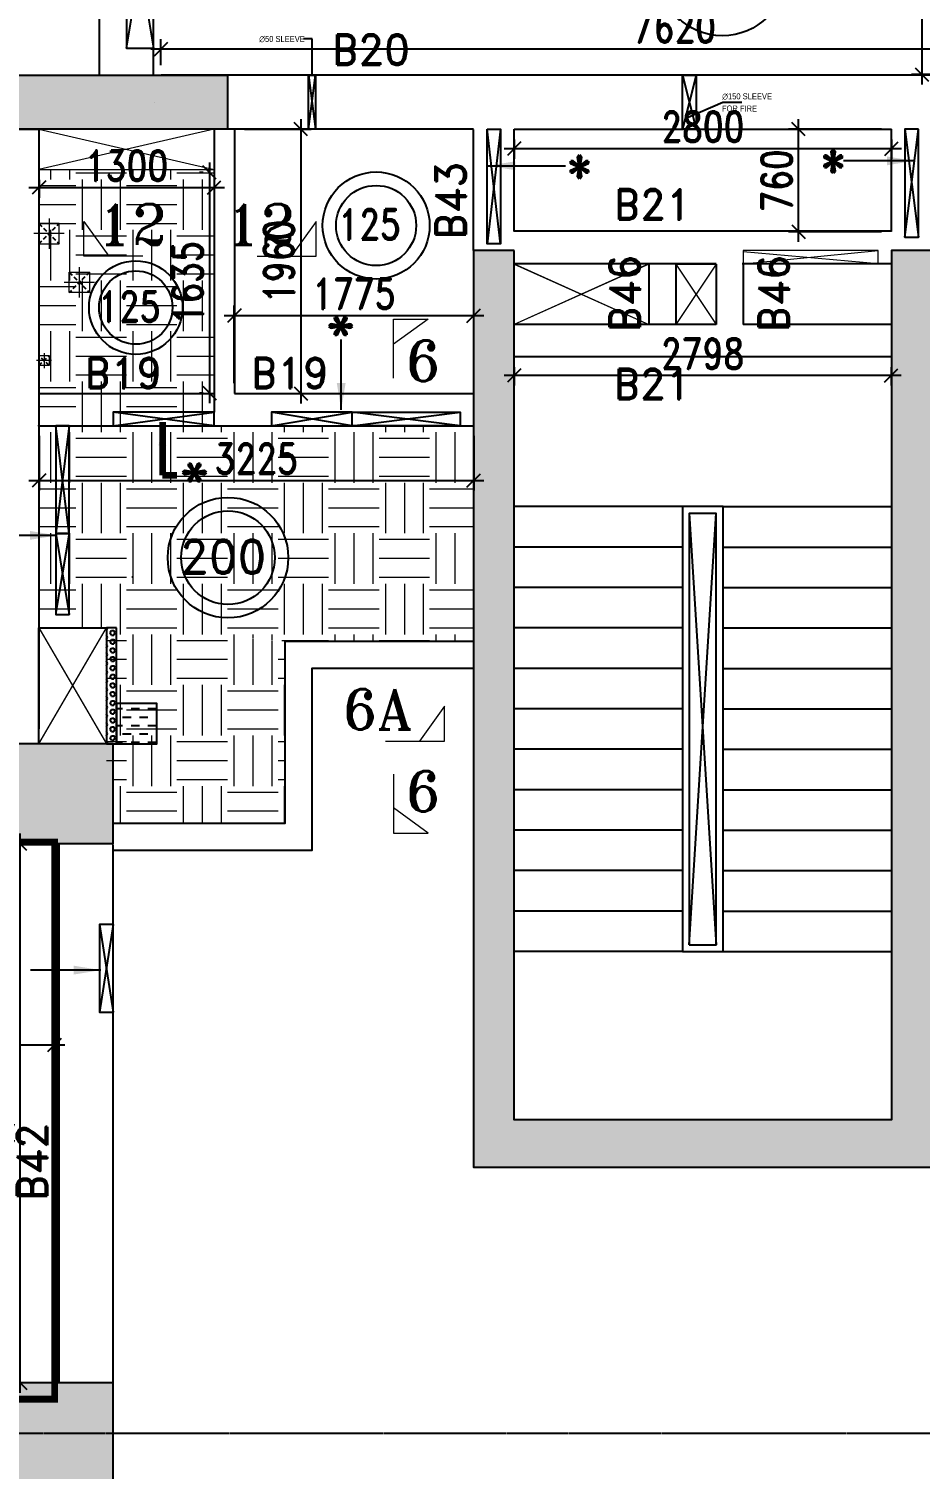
# Model space of a CAD drawing. Header units: millimetres. Extents: x 2061841 to 105821645, y -77612 to 48520811.
# Drawn here: x 2445880 to 2452493, y 2584 to 13270 of the extents above; entities that cross this region are included whole.
import ezdxf

# ---------------------------------------------------------------- set-up
doc = ezdxf.new("R2010")
doc.units = ezdxf.units.MM
doc.header["$LTSCALE"] = 10
doc.header["$MEASUREMENT"] = 0
for name, pattern in [('$0$HIDDEN', [0.375, 0.25, -0.125]), ('CENTER', [2, 1.25, -0.25, 0.25, -0.25]), ('HIDDEN2', [4.7625, 3.175, -1.5875])]:
    doc.linetypes.add(name, pattern=pattern)
for name, color, linetype, lineweight in [('0-PL-DP CUTOUT', 32, 'Continuous', 9), ('s-opening text', 4, 'Continuous', 9), ('SEC-LINE', 1, 'Continuous', 15), ('VIN SUNK HATCH', 8, 'Continuous', 0), ('VIN-OPENING', 6, 'Continuous', 9), ('VIN_COLUMN HATCH', 33, 'Continuous', 20), ('VIN_CUT OUT', 6, 'Continuous', 9)]:
    doc.layers.add(name, color=color, linetype=linetype, lineweight=lineweight)
for name, color, linetype in [('1035_Tower Layout$0$A-Plan-Wall-Full', 255, 'Continuous'), ('A-FLOR-HIDN', 8, 'HIDDEN2'), ('A-Grid-Tower', 8, 'CENTER'), ('A-HATCH', 8, 'Continuous'), ('BEAM NO', 2, 'Continuous'), ('khuraa', 6, 'Continuous'), ('S-OPENING', 6, 'Continuous'), ('SLEEVE 150 NEW', 51, 'Continuous'), ('Typical & Refuge$0$A-Plan-Stair', 8, 'Continuous'), ('UPSTAND RCC', 171, 'Continuous'), ('VIN_BEAM', 4, 'Continuous'), ('VIN_COLUMN', 1, 'Continuous'), ('VIN_SLAB THK', 2, 'Continuous')]:
    doc.layers.add(name, color=color, linetype=linetype)
doc.styles.add('200', font='romand.shx', dxfattribs={"width": 0.8, "height": 225})
doc.styles.add('KCP', font='', dxfattribs={"width": 0.9, "height": 200})
doc.styles.add('MAH', font='romand.shx', dxfattribs={"height": 210})
doc.styles.add('RT', font='romant.shx', dxfattribs={"height": 250})
doc.styles.add('ST', font='romand.shx', dxfattribs={"height": 4})
doc.styles.add('WD-50', font='ARIALN.TTF', dxfattribs={"height": 150})
doc.styles.get('KCP').set_extended_font_data('Bahnschrift')
doc.dimstyles.new('GR1', dxfattribs={"dimtxt": 225, "dimasz": 125, "dimexe": 125, "dimexo": 100, "dimgap": 50, "dimtad": 1, "dimdec": 0, "dimzin": 3, "dimdsep": 46, "dimtxsty": '200', "dimblk1": 'OBLIQUE', "dimblk2": 'OBLIQUE', "dimsah": 1, "dimcen": 0.0625, "dimdle": 125, "dimclrd": 3, "dimclre": 3, "dimclrt": 2, "dimadec": 0, "dimazin": 0, "dimtfac": 1, "dimtdec": 0, "dimtix": 1, "dimtmove": 0, "dimatfit": 3, "dimfxl": 1, "dimtolj": 1, "dimtzin": 0, "dimarcsym": 0})
doc.dimstyles.new('GR2', dxfattribs={"dimtxt": 225, "dimasz": 100, "dimexe": 75, "dimexo": 75, "dimgap": 50, "dimtad": 1, "dimdec": 0, "dimdsep": 46, "dimtxsty": '200', "dimblk1": 'OBLIQUE', "dimblk2": 'OBLIQUE', "dimsah": 1, "dimcen": 50, "dimdle": 75, "dimclrd": 3, "dimclre": 3, "dimclrt": 2, "dimadec": 0, "dimazin": 0, "dimtfac": 1, "dimtdec": 0, "dimtix": 1, "dimtmove": 0, "dimatfit": 3, "dimldrblk": 'OBLIQUE', "dimfxl": 1, "dimtolj": 1, "dimtzin": 0, "dimarcsym": 0})
doc.dimstyles.new('wd-50', dxfattribs={"dimtxt": 90, "dimasz": 50, "dimexe": 35, "dimexo": 50, "dimgap": 25, "dimtad": 1, "dimrnd": 5, "dimzin": 12, "dimdsep": 46, "dimtxsty": 'WD-50', "dimblk": 'ARCHTICK', "dimblk2": 'ARCHTICK', "dimcen": 50, "dimdle": 35, "dimclrd": 5, "dimclre": 5, "dimclrt": 4, "dimadec": 0, "dimazin": 0, "dimtfac": 1, "dimtmove": 1, "dimatfit": 2, "dimfxl": 1, "dimtolj": 1, "dimtzin": 12, "dimlwd": -1, "dimlwe": -1, "dimarcsym": 0})
pattern_1 = [(180, (-3646.26, 480.2), (-375, -375), [375, -375]), (180, (-3646.26, 339.57), (-375, -375), [375, -375]), (180, (-3646.26, 198.95), (-375, -375), [375, -375]), (270, (-3693.14, 152.07), (375, -375), [375, -375]), (270, (-3833.76, 152.07), (375, -375), [375, -375]), (270, (-3974.4, 152.07), (375, -375), [375, -375])]

# ---------------------------------------------------------------- blocks, each defined once
blk = doc.blocks.new('_Oblique')
at = {"color": 0, "linetype": 'ByBlock', "lineweight": -2}
blk.add_line((-0.5, -0.5), (0.5, 0.5), dxfattribs=at)
blk = doc.blocks.new('A$C21A8152F')
at = {"layer": 'SEC-LINE'}
for p, q in [((513, 311), (292, 3)), ((513, 3), (513, 311)), ((-7, 3), (513, 3))]:
    blk.add_line(p, q, dxfattribs=at)
blk = doc.blocks.new('_ArchTick')
at = {"color": 0, "linetype": 'ByBlock', "const_width": 0.15}
blk.add_lwpolyline([(-0.5, -0.5), (0.5, 0.5)], dxfattribs=at)
blk = doc.blocks.new('*D2584')
at = {"layer": 'A-HATCH', "color": 3, "lineweight": -2, "transparency": 16777216}
for p, q in [((2446860, 13000), (2446860, 13193)), ((2454481, 13000), (2454481, 13193)), ((2454556, 13118), (2446785, 13118))]:
    blk.add_line(p, q, dxfattribs=at)
at = {"layer": 'Defpoints', "color": 0, "transparency": 16777216}
for p in [(2446860, 13118), (2446860, 12925, -643584), (2454481, 12925, -643584)]:
    blk.add_point(p, dxfattribs=at)
at = {"layer": 'A-HATCH', "color": 3, "lineweight": -2, "transparency": 16777216, "xscale": 100, "yscale": 100, "zscale": 100, "rotation": 180}
blk.add_blockref('_Oblique', (2446860, 13118), dxfattribs=at)
at = {"layer": 'A-HATCH', "color": 3, "lineweight": -2, "transparency": 16777216, "xscale": 100, "yscale": 100, "zscale": 100}
blk.add_blockref('_Oblique', (2454481, 13118), dxfattribs=at)
at = {"layer": 'A-HATCH', "color": 2, "transparency": 16777216, "insert": (2450670, 13281), "char_height": 225, "attachment_point": 5, "style": '200'}
blk.add_mtext('\\A1;7620', dxfattribs=at)
blk = doc.blocks.new('OBLIQUE')
blk = doc.blocks.new('*D2586')
at = {"layer": 'A-HATCH', "color": 3, "lineweight": -2, "transparency": 16777216}
for p, q in [((2452505, 14460), (2452505, 12856)), ((2454880, 14385), (2452430, 14385)), ((2454880, 12931), (2452430, 12931))]:
    blk.add_line(p, q, dxfattribs=at)
at = {"layer": 'Defpoints', "color": 0, "transparency": 16777216}
for p in [(2454955, 14385), (2452505, 12931), (2454955, 12931)]:
    blk.add_point(p, dxfattribs=at)
at = {"layer": 'A-HATCH', "color": 3, "lineweight": -2, "transparency": 16777216, "xscale": 100, "yscale": 100, "zscale": 100}
for p, rotation in [((2452505, 14385), 90), ((2452505, 12931), 270)]:
    blk.add_blockref('_Oblique', p, dxfattribs=dict(at, rotation=rotation))
at = {"layer": 'A-HATCH', "color": 2, "transparency": 16777216, "insert": (2452343, 13658), "char_height": 225, "attachment_point": 5, "rotation": 90, "style": '200'}
blk.add_mtext('\\A1;1454', dxfattribs=at)
blk = doc.blocks.new('*D2587')
at = {"layer": 'A-HATCH', "color": 3, "lineweight": -2, "transparency": 16777216}
for p, q in [((2449481, 12450), (2449481, 12306)), ((2452281, 12450), (2452281, 12306)), ((2449406, 12381), (2452356, 12381))]:
    blk.add_line(p, q, dxfattribs=at)
at = {"layer": 'Defpoints', "color": 0, "transparency": 16777216}
for p in [(2449481, 12525, -643584), (2452281, 12525, -643584), (2452281, 12381)]:
    blk.add_point(p, dxfattribs=at)
at = {"layer": 'A-HATCH', "color": 3, "lineweight": -2, "transparency": 16777216, "xscale": 100, "yscale": 100, "zscale": 100, "rotation": 180}
blk.add_blockref('_Oblique', (2449481, 12381), dxfattribs=at)
at = {"layer": 'A-HATCH', "color": 3, "lineweight": -2, "transparency": 16777216, "xscale": 100, "yscale": 100, "zscale": 100}
blk.add_blockref('_Oblique', (2452281, 12381), dxfattribs=at)
at = {"layer": 'A-HATCH', "color": 2, "transparency": 16777216, "insert": (2450881, 12544), "char_height": 225, "attachment_point": 5, "style": '200'}
blk.add_mtext('\\A1;2800', dxfattribs=at)
blk = doc.blocks.new('*D2588')
at = {"layer": 'A-HATCH', "color": 3, "lineweight": -2, "transparency": 16777216}
for p, q in [((2452206, 12525), (2451516, 12525)), ((2451591, 11690), (2451591, 12600)), ((2452206, 11765), (2451516, 11765))]:
    blk.add_line(p, q, dxfattribs=at)
at = {"layer": 'Defpoints', "color": 0, "transparency": 16777216}
for p in [(2451591, 12525), (2452281, 12525, -643584), (2452281, 11765, -643584)]:
    blk.add_point(p, dxfattribs=at)
at = {"layer": 'A-HATCH', "color": 3, "lineweight": -2, "transparency": 16777216, "xscale": 100, "yscale": 100, "zscale": 100}
for p, rotation in [((2451591, 12525), 90), ((2451591, 11765), 270)]:
    blk.add_blockref('_Oblique', p, dxfattribs=dict(at, rotation=rotation))
at = {"layer": 'A-HATCH', "color": 2, "transparency": 16777216, "insert": (2451429, 12145), "char_height": 225, "attachment_point": 5, "rotation": 90, "style": '200'}
blk.add_mtext('\\A1;760', dxfattribs=at)
blk = doc.blocks.new('*D2592')
at = {"layer": 'A-HATCH', "color": 3, "lineweight": -2, "transparency": 16777216}
for p, q in [((2452353, 10698), (2449406, 10698)), ((2449481, 10760), (2449481, 10623)), ((2452278, 10760), (2452278, 10623))]:
    blk.add_line(p, q, dxfattribs=at)
at = {"layer": 'Defpoints', "color": 0, "transparency": 16777216}
for p in [(2449481, 10835, -643584), (2452278, 10835, -643584), (2449481, 10698)]:
    blk.add_point(p, dxfattribs=at)
at = {"layer": 'A-HATCH', "color": 3, "lineweight": -2, "transparency": 16777216, "xscale": 100, "yscale": 100, "zscale": 100, "rotation": 180}
blk.add_blockref('_Oblique', (2449481, 10698), dxfattribs=at)
at = {"layer": 'A-HATCH', "color": 3, "lineweight": -2, "transparency": 16777216, "xscale": 100, "yscale": 100, "zscale": 100}
blk.add_blockref('_Oblique', (2452278, 10698), dxfattribs=at)
at = {"layer": 'A-HATCH', "color": 2, "transparency": 16777216, "insert": (2450879, 10860), "char_height": 225, "attachment_point": 5, "style": '200'}
blk.add_mtext('\\A1;2798', dxfattribs=at)
blk = doc.blocks.new('*D2593')
at = {"layer": 'A-HATCH', "color": 3, "lineweight": -2, "transparency": 16777216}
for p, q in [((2447330, 11142), (2449256, 11142)), ((2447405, 10640), (2447405, 11217)), ((2449181, 10640), (2449181, 11217))]:
    blk.add_line(p, q, dxfattribs=at)
at = {"layer": 'Defpoints', "color": 0, "transparency": 16777216}
for p in [(2449181, 11142), (2447405, 10565, -643584), (2449181, 10565, -643584)]:
    blk.add_point(p, dxfattribs=at)
at = {"layer": 'A-HATCH', "color": 3, "lineweight": -2, "transparency": 16777216, "xscale": 100, "yscale": 100, "zscale": 100, "rotation": 180}
blk.add_blockref('_Oblique', (2447405, 11142), dxfattribs=at)
at = {"layer": 'A-HATCH', "color": 3, "lineweight": -2, "transparency": 16777216, "xscale": 100, "yscale": 100, "zscale": 100}
blk.add_blockref('_Oblique', (2449181, 11142), dxfattribs=at)
at = {"layer": 'A-HATCH', "color": 2, "transparency": 16777216, "insert": (2448293, 11304), "char_height": 225, "attachment_point": 5, "style": '200'}
blk.add_mtext('\\A1;1775', dxfattribs=at)
blk = doc.blocks.new('*D2594')
at = {"layer": 'A-HATCH', "color": 3, "lineweight": -2, "transparency": 16777216}
for p, q in [((2447480, 12525), (2447974, 12525)), ((2447899, 12600), (2447899, 10490)), ((2447480, 10565), (2447974, 10565))]:
    blk.add_line(p, q, dxfattribs=at)
at = {"layer": 'Defpoints', "color": 0, "transparency": 16777216}
for p in [(2447405, 12525, -643584), (2447405, 10565, -643584), (2447899, 10565)]:
    blk.add_point(p, dxfattribs=at)
at = {"layer": 'A-HATCH', "color": 3, "lineweight": -2, "transparency": 16777216, "xscale": 100, "yscale": 100, "zscale": 100}
for p, rotation in [((2447899, 12525), 90), ((2447899, 10565), 270)]:
    blk.add_blockref('_Oblique', p, dxfattribs=dict(at, rotation=rotation))
at = {"layer": 'A-HATCH', "color": 2, "transparency": 16777216, "insert": (2447736, 11545), "char_height": 225, "attachment_point": 5, "rotation": 90, "style": '200'}
blk.add_mtext('\\A1;1960', dxfattribs=at)
blk = doc.blocks.new('*D2595')
at = {"layer": 'A-HATCH', "color": 3, "lineweight": -2, "transparency": 16777216}
for p, q in [((2445881, 12092), (2447331, 12092)), ((2445956, 12150), (2445956, 12017)), ((2447256, 12150), (2447256, 12017))]:
    blk.add_line(p, q, dxfattribs=at)
at = {"layer": 'Defpoints', "color": 0, "transparency": 16777216}
for p in [(2445956, 12225, -643584), (2447256, 12225, -643584), (2447256, 12092)]:
    blk.add_point(p, dxfattribs=at)
at = {"layer": 'A-HATCH', "color": 3, "lineweight": -2, "transparency": 16777216, "xscale": 100, "yscale": 100, "zscale": 100, "rotation": 180}
blk.add_blockref('_Oblique', (2445956, 12092), dxfattribs=at)
at = {"layer": 'A-HATCH', "color": 3, "lineweight": -2, "transparency": 16777216, "xscale": 100, "yscale": 100, "zscale": 100}
blk.add_blockref('_Oblique', (2447256, 12092), dxfattribs=at)
at = {"layer": 'A-HATCH', "color": 2, "transparency": 16777216, "insert": (2446606, 12255), "char_height": 225, "attachment_point": 5, "style": '200'}
blk.add_mtext('\\A1;1300', dxfattribs=at)
blk = doc.blocks.new('*D2596')
at = {"layer": 'A-HATCH', "color": 3, "lineweight": -2, "transparency": 16777216}
for p, q in [((2447174, 12204), (2447146, 12204)), ((2447221, 12279), (2447221, 10493)), ((2447174, 10568), (2447146, 10568))]:
    blk.add_line(p, q, dxfattribs=at)
at = {"layer": 'Defpoints', "color": 0, "transparency": 16777216}
for p in [(2447249, 12204), (2447221, 10568), (2447249, 10568)]:
    blk.add_point(p, dxfattribs=at)
at = {"layer": 'A-HATCH', "color": 3, "lineweight": -2, "transparency": 16777216, "xscale": 100, "yscale": 100, "zscale": 100}
for p, rotation in [((2447221, 12204), 90), ((2447221, 10568), 270)]:
    blk.add_blockref('_Oblique', p, dxfattribs=dict(at, rotation=rotation))
at = {"layer": 'A-HATCH', "color": 2, "transparency": 16777216, "insert": (2447059, 11386), "char_height": 225, "attachment_point": 5, "rotation": 90, "style": '200'}
blk.add_mtext('\\A1;1635', dxfattribs=at)
blk = doc.blocks.new('*D2597')
at = {"layer": 'A-HATCH', "color": 3, "lineweight": -2, "transparency": 16777216}
for p, q in [((2445956, 10250), (2445956, 9844)), ((2449181, 10250), (2449181, 9844)), ((2445881, 9919), (2449256, 9919))]:
    blk.add_line(p, q, dxfattribs=at)
at = {"layer": 'Defpoints', "color": 0, "transparency": 16777216}
for p in [(2445956, 10325, -643584), (2449181, 10325, -643584), (2449181, 9919)]:
    blk.add_point(p, dxfattribs=at)
at = {"layer": 'A-HATCH', "color": 3, "lineweight": -2, "transparency": 16777216, "xscale": 100, "yscale": 100, "zscale": 100, "rotation": 180}
blk.add_blockref('_Oblique', (2445956, 9919), dxfattribs=at)
at = {"layer": 'A-HATCH', "color": 3, "lineweight": -2, "transparency": 16777216, "xscale": 100, "yscale": 100, "zscale": 100}
blk.add_blockref('_Oblique', (2449181, 9919), dxfattribs=at)
at = {"layer": 'A-HATCH', "color": 2, "transparency": 16777216, "insert": (2447568, 10081), "char_height": 225, "attachment_point": 5, "style": '200'}
blk.add_mtext('\\A1;3225', dxfattribs=at)
blk = doc.blocks.new('*D2616')
at = {"layer": 'A-HATCH', "color": 3, "lineweight": -2, "transparency": 16777216}
for p, q in [((2445815, 3150), (2445815, 7300)), ((2446031, 7225), (2445740, 7225)), ((2446031, 3225), (2445740, 3225))]:
    blk.add_line(p, q, dxfattribs=at)
at = {"layer": 'Defpoints', "color": 0, "transparency": 16777216}
for p in [(2445815, 7225), (2446106, 7225, -643584), (2446106, 3225, -643584)]:
    blk.add_point(p, dxfattribs=at)
at = {"layer": 'A-HATCH', "color": 3, "lineweight": -2, "transparency": 16777216, "xscale": 100, "yscale": 100, "zscale": 100}
for p, rotation in [((2445815, 7225), 90), ((2445815, 3225), 270)]:
    blk.add_blockref('_Oblique', p, dxfattribs=dict(at, rotation=rotation))
at = {"layer": 'A-HATCH', "color": 2, "transparency": 16777216, "insert": (2445653, 5225), "char_height": 225, "attachment_point": 5, "rotation": 90, "style": '200'}
blk.add_mtext('\\A1;4000', dxfattribs=at)
blk = doc.blocks.new('*D2617')
at = {"layer": 'A-HATCH', "color": 3, "lineweight": -2, "transparency": 16777216}
for p, q in [((2443151, 7161), (2443151, 5657)), ((2446072, 7161), (2446072, 5657)), ((2443076, 5732), (2446147, 5732))]:
    blk.add_line(p, q, dxfattribs=at)
at = {"layer": 'Defpoints', "color": 0, "transparency": 16777216}
for p in [(2443151, 7236), (2446072, 7236), (2446072, 5732)]:
    blk.add_point(p, dxfattribs=at)
at = {"layer": 'A-HATCH', "color": 3, "lineweight": -2, "transparency": 16777216, "xscale": 100, "yscale": 100, "zscale": 100, "rotation": 180}
blk.add_blockref('_Oblique', (2443151, 5732), dxfattribs=at)
at = {"layer": 'A-HATCH', "color": 3, "lineweight": -2, "transparency": 16777216, "xscale": 100, "yscale": 100, "zscale": 100}
blk.add_blockref('_Oblique', (2446072, 5732), dxfattribs=at)
at = {"layer": 'A-HATCH', "color": 2, "transparency": 16777216, "insert": (2444612, 5894), "char_height": 225, "attachment_point": 5, "style": '200'}
blk.add_mtext('\\A1;2921', dxfattribs=at)

msp = doc.modelspace()

# ---------------------------------------------------------------- hatches: boundary and pattern name
at = {"layer": 'khuraa'}
h = msp.add_hatch(dxfattribs=at)
h.set_pattern_fill('DASH', color=256, scale=500, angle=180)
h.set_pattern_definition([(180, (-221736.1, -122588.324), (-62.5, -62.5), [62.5, -62.5])])
h.paths.add_polyline_path([(2446645.3, 8265.2), (2446830.5, 8265.2), (2446830.5, 7965.2), (2446530.5, 7965.2), (2446530.5, 8265.2)])
at = {"layer": 'UPSTAND RCC'}
h = msp.add_hatch(dxfattribs=at)
h.set_pattern_fill('HEX', color=256, scale=150)
h.set_pattern_definition([(0, (2438280.5, 38975.31), (0, 32.475953), [18.75, -37.5]), (120, (2438280.5, 38975.31), (-28.125, -16.237976), [18.75, -37.5]), (60, (2438299.25, 38975.31), (-28.125, 16.237976), [18.75, -37.5])])
h.paths.add_polyline_path([(2446530.5, 8825.3), (2446455.5, 8825.3), (2446455.5, 7965.3), (2446530.5, 7965.3), (2446530.5, 8825.3)])
at = {"layer": 'VIN SUNK HATCH'}
h = msp.add_hatch(dxfattribs=at)
h.set_pattern_fill('EARTH', color=8, scale=1500, angle=180)
h.set_pattern_definition([(180, (-3646.26, 480.2), (-375, -375), [375, -375]), (180, (-3646.26, 339.57), (-375, -375), [375, -375]), (180, (-3646.26, 198.95), (-375, -375), [375, -375]), (270, (-3693.14, 152.07), (375, -375), [375, -375]), (270, (-3833.76, 152.07), (375, -375), [375, -375]), (270, (-3974.4, 152.07), (375, -375), [375, -375])])
h.paths.add_polyline_path([(2445955.5, 10325.3), (2447255.5, 10325.3), (2447255.5, 12225.3), (2445955.5, 12225.3), (2445955.5, 10565.3)], is_closed=False)
h.paths.add_polyline_path([(2446767.9, 10907), (2446763.9, 10907), (2447085.3, 10907), (2447089.3, 10907)], flags=16)
h.paths.add_polyline_path([(2446773.1, 11288), (2447094.5, 11288)], flags=16)
h = msp.add_hatch(dxfattribs=at)
h.set_pattern_fill('EARTH', color=8, scale=1500, angle=180)
h.set_pattern_definition(pattern_1)
h.paths.add_polyline_path([(2447830.5, 8725.3), (2449180.5, 8725.3), (2449180.5, 10337.2), (2447280.5, 10313.3), (2447280.5, 10325.2), (2445947.6, 10325.2), (2445955.5, 8825.3), (2446455.5, 8825.3)])
h = msp.add_hatch(dxfattribs=at)
h.set_pattern_fill('EARTH', color=8, scale=1500, angle=180)
h.set_pattern_definition(pattern_1)
edge = h.paths.add_edge_path()
edge.add_line((2446505.5, 7825.3), (2446455.5, 7825.3))
edge.add_line((2446455.5, 7825.3), (2446455.5, 8825.3))
edge.add_line((2446455.5, 8825.3), (2447543.8, 8742.6))
edge.add_line((2447543.8, 8742.6), (2447780.5, 8725.3))
edge.add_line((2447780.5, 8725.3), (2447780.5, 7375.3))
edge.add_line((2447780.5, 7375.3), (2446505.5, 7375.3))
edge.add_line((2446505.5, 7375.3), (2446505.5, 7825.3))
h = msp.add_hatch(dxfattribs=at)
h.set_pattern_fill('EARTH', color=8, scale=1500, angle=360)
h.set_pattern_definition([(0, (-3653.65, 230.24), (375, 375), [375, -375]), (0, (-3653.65, 370.86), (375, 375), [375, -375]), (0, (-3653.65, 511.5), (375, 375), [375, -375]), (90, (-3606.78, 558.36), (-375, 375), [375, -375]), (90, (-3466.15, 558.36), (-375, 375), [375, -375]), (90, (-3325.53, 558.36), (-375, 375), [375, -375])])
edge = h.paths.add_edge_path()
edge.add_line((2446405.5, 1175.3), (2446405.5, 2200.3))
edge.add_line((2446405.5, 2200.3), (2446305.5, 2200.3))
edge.add_line((2446305.5, 2200.3), (2446305.5, 2275.3))
edge.add_line((2446305.5, 2275.3), (2446155.5, 2275.3))
edge.add_line((2446155.5, 2275.3), (2446155.5, 2475.3))
edge.add_line((2446155.5, 2475.3), (2438273, 2476.4))
edge.add_line((2438273, 2476.4), (2438273, 6908.3))
edge.add_line((2438273, 6908.3), (2436655.5, 6908.1))
edge.add_line((2436655.5, 6908.1), (2436655.5, 1505.9))
edge.add_line((2436655.5, 1505.9), (2436823.9, 1187.4))
edge.add_line((2436823.9, 1187.4), (2437072.6, 975.9))
edge.add_line((2437072.6, 975.9), (2437582.7, 775.8))
edge.add_line((2437582.7, 775.8), (2445998.1, 774.7))
edge.add_arc((2446004.4, 1175.8), 401.1, 269.10203, 359.92798)
at = {"layer": 'VIN_COLUMN HATCH'}
h = msp.add_hatch(color=256, dxfattribs=at)
h.dxf.hatch_style = 1
h.paths.add_polyline_path([(2447355.5, 12525.3), (2445555.5, 12525.3), (2445555.5, 12925.3), (2447355.5, 12925.3)])
h = msp.add_hatch(color=256, dxfattribs=at)
h.dxf.hatch_style = 1
h.paths.add_polyline_path([(2449480.5, 11625.3), (2449180.5, 11625.3), (2449180.5, 4825.3), (2452580.5, 4825.3), (2452580.5, 11625.3), (2452280.5, 11625.3), (2452280.5, 5175.3), (2449480.5, 5175.3)])
h = msp.add_hatch(color=256, dxfattribs=at)
h.dxf.hatch_style = 1
h.paths.add_polyline_path([(2445655.5, 7225.3), (2446505.5, 7225.3), (2446505.5, 7965.3), (2445655.5, 7965.3)])
h = msp.add_hatch(color=256, dxfattribs=at)
h.dxf.hatch_style = 1
h.paths.add_polyline_path([(2445455.5, 2475.3), (2446505.5, 2475.3), (2446505.5, 3225.3), (2445455.5, 3225.3)])

# ---------------------------------------------------------------- linework, layer by layer
at = {"layer": '0-PL-DP CUTOUT', "color": 32, "ltscale": 15, "extrusion": (-2.01816e-08, -8.41183e-09, 1)}
for p, q in [((2446030.5, 11862.8, -643584.3), (2446030.5, 11637.8, -643584.3)), ((2446143, 11750.3, -643584.3), (2445918, 11750.3, -643584.3))]:
    msp.add_line(p, q, dxfattribs=at)
at = {"layer": '0-PL-DP CUTOUT', "color": 32, "ltscale": 15, "extrusion": (8.41183e-09, 2.01816e-08, 1)}
for p, q in [((2446255.5, 11277, -643584.3), (2446255.5, 11502, -643584.3)), ((2446143, 11389.5, -643584.3), (2446368, 11389.5, -643584.3))]:
    msp.add_line(p, q, dxfattribs=at)
at = {"layer": '0-PL-DP CUTOUT', "color": 32, "ltscale": 15, "extrusion": (-8.41183e-09, -2.01816e-08, 1)}
for p, q in [((2446049.2, 10808.6, -643584.3), (2445936.7, 10808.6, -643584.3)), ((2445993, 10864.9, -643584.3), (2445993, 10752.4, -643584.3))]:
    msp.add_line(p, q, dxfattribs=at)
at = {"layer": '0-PL-DP CUTOUT', "color": 32, "extrusion": (-2.01816e-08, -8.41183e-09, 1), "elevation": -643584.3}
msp.add_lwpolyline([(2445955.5, 11675.3), (2446105.5, 11675.3), (2446105.5, 11825.3), (2445955.5, 11825.3)], close=True, dxfattribs=at)
at = {"layer": '0-PL-DP CUTOUT', "color": 32, "extrusion": (8.41183e-09, 2.01816e-08, 1), "elevation": -643584.3}
msp.add_lwpolyline([(2446330.5, 11464.5), (2446330.5, 11314.5), (2446180.5, 11314.5), (2446180.5, 11464.5)], close=True, dxfattribs=at)
at = {"layer": '0-PL-DP CUTOUT', "color": 32, "extrusion": (-8.41183e-09, -2.01816e-08, 1), "elevation": -643584.3}
msp.add_lwpolyline([(2445955.5, 10771.1), (2445955.5, 10846.1), (2446030.5, 10846.1), (2446030.5, 10771.1)], close=True, dxfattribs=at)
at = {"layer": '1035_Tower Layout$0$A-Plan-Wall-Full', "elevation": -643584.3}
msp.add_lwpolyline([(2446655.5, 9201.4), (2446644.1, 9201.4)], dxfattribs=at)
at = {"layer": 'A-FLOR-HIDN', "color": 32, "extrusion": (-2.01816e-08, -8.41183e-09, 1)}
for p, q in [((2445955.5, 11675.3, -643584.3), (2446105.5, 11825.3, -643584.3)), ((2445955.5, 11825.3, -643584.3), (2446105.5, 11675.3, -643584.3))]:
    msp.add_line(p, q, dxfattribs=at)
at = {"layer": 'A-FLOR-HIDN', "color": 32, "extrusion": (8.41183e-09, 2.01816e-08, 1)}
for p, q in [((2446330.5, 11464.5, -643584.3), (2446180.5, 11314.5, -643584.3)), ((2446180.5, 11464.5, -643584.3), (2446330.5, 11314.5, -643584.3))]:
    msp.add_line(p, q, dxfattribs=at)
at = {"layer": 'A-FLOR-HIDN', "color": 32, "extrusion": (-8.41183e-09, -2.01816e-08, 1)}
for p, q in [((2445955.5, 10771.1, -643584.3), (2446030.5, 10846.1, -643584.3)), ((2446030.5, 10771.1, -643584.3), (2445955.5, 10846.1, -643584.3))]:
    msp.add_line(p, q, dxfattribs=at)
at = {"layer": 'A-Grid-Tower'}
msp.add_line((2463505.5, 2850.3, -643584.3), (2434542.2, 2850.3, -643584.3), dxfattribs=at)
at = {"layer": 'A-HATCH', "color": 5, "const_width": 50}
msp.add_lwpolyline([(2443151.4, 7236), (2446072.1, 7236), (2446072.1, 3104), (2443152.5, 3104), (2443152.5, 7250)], dxfattribs=at)
at = {"layer": 'khuraa', "elevation": -643584.3}
msp.add_lwpolyline([(2446530.5, 7965.2), (2446830.5, 7965.3), (2446830.5, 8265.3), (2446530.5, 8265.2)], close=True, dxfattribs=at)
at = {"layer": 'S-OPENING'}
for p, q in [((2446605.5, 13125.3, -643584.3), (2446805.9, 14325.3, -643584.3)), ((2446605.9, 14325.3, -643584.3), (2446805.5, 13125.3, -643584.3)), ((2449380.5, 11675.2, -643584.3), (2449280.5, 12525.3, -643584.3)), ((2449380.5, 12525.3, -643584.3), (2449280.5, 11675.2, -643584.3)), ((2452380.5, 11725.3, -643584.3), (2452480.5, 12525.3, -643584.3)), ((2452380.5, 12525.3, -643584.3), (2452480.5, 11725.3, -643584.3)), ((2447255.5, 10325.3, -643584.3), (2446505.5, 10425.3, -643584.3)), ((2446505.5, 10325.3, -643584.3), (2447255.5, 10425.3, -643584.3)), ((2448280.5, 10325.3, -643584.3), (2447680.5, 10425.3, -643584.3)), ((2447680.5, 10325.3, -643584.3), (2448280.5, 10425.3, -643584.3)), ((2448280.5, 10325.3, -643584.3), (2449080.5, 10425.3, -643584.3)), ((2449080.5, 10325.3, -643584.3), (2448280.5, 10425.3, -643584.3)), ((2446180.5, 9525.3, -643584.3), (2446080.5, 10325.3, -643584.3)), ((2446180.5, 10325.3, -643584.3), (2446080.5, 9525.3, -643584.3)), ((2446180.5, 9525.3, -643584.3), (2446080.5, 8942.3, -643584.3)), ((2446080.5, 9525.3, -643584.3), (2446180.5, 8925.3, -643584.3)), ((2446505.5, 6625.3, -643584.3), (2446405.5, 5975.3, -643584.3)), ((2446405.5, 6625.3, -643584.3), (2446505.5, 5975.3, -643584.3))]:
    msp.add_line(p, q, dxfattribs=at)
at = {"layer": 'S-OPENING', "elevation": -643584.3}
for points in [[(2446805.9, 14325.3), (2446605.9, 14325.3), (2446605.5, 13125.3), (2446805.5, 13125.3)], [(2449280.5, 12525.3), (2449380.5, 12525.3), (2449380.5, 11675.2), (2449280.5, 11675.2)], [(2452480.5, 12525.3), (2452380.5, 12525.3), (2452380.5, 11725.3), (2452480.5, 11725.3)], [(2446505.5, 10325.3), (2447255.5, 10325.3), (2447255.5, 10425.3), (2446505.5, 10425.3)], [(2447680.5, 10325.3), (2448280.5, 10325.3), (2448280.5, 10425.3), (2447680.5, 10425.3)], [(2449080.5, 10325.3), (2448280.5, 10325.3), (2448280.5, 10425.3), (2449080.5, 10425.3)], [(2446080.5, 9525.3), (2446180.5, 9525.3), (2446180.5, 10325.3), (2446080.5, 10325.3)], [(2446180.5, 9525.3), (2446080.5, 9525.3), (2446080.5, 8925.3), (2446180.5, 8925.3)], [(2446505.5, 6625.3), (2446405.5, 6625.3), (2446405.5, 5975.3), (2446505.5, 5975.3)]]:
    msp.add_lwpolyline(points, close=True, dxfattribs=at)
at = {"layer": 'SEC-LINE', "color": 4, "elevation": -643584.3}
msp.add_lwpolyline([(2445955.5, 8825.3), (2446455.5, 8825.3), (2446455.5, 7965.3), (2445955.5, 7965.3)], close=True, dxfattribs=at)
at = {"layer": 'SLEEVE 150 NEW'}
for p, q in [((2447956.3, 12526.1, -643584.3), (2448006.3, 12926.2, -643584.3)), ((2447956.3, 12926.2, -643584.3), (2448006.3, 12526.1, -643584.3)), ((2450830.5, 12925.3, -643584.3), (2450730.5, 12525.3, -643584.3)), ((2450730.5, 12925.3, -643584.3), (2450830.5, 12525.3, -643584.3))]:
    msp.add_line(p, q, dxfattribs=at)
at = {"layer": 'SLEEVE 150 NEW', "elevation": -643584.3}
for points in [[(2448006.3, 12526.1), (2447956.3, 12526.1), (2447956.3, 12926.2), (2448006.3, 12926.2)], [(2450730.5, 12925.3), (2450830.5, 12925.3), (2450830.5, 12525.3), (2450730.5, 12525.3)]]:
    msp.add_lwpolyline(points, close=True, dxfattribs=at)
at = {"layer": 'Typical & Refuge$0$A-Plan-Stair', "color": 3}
for p, q in [((2450730.5, 9725.3, -643584.3), (2449480.5, 9725.3, -643584.3)), ((2451030.5, 9725.3, -643584.3), (2452280.5, 9725.3, -643584.3)), ((2450780.5, 9675.3, -643584.3), (2450980.5, 6475.3, -643584.3)), ((2450780.5, 6475.3, -643584.3), (2450980.5, 9675.3, -643584.3)), ((2450730.5, 9425.3, -643584.3), (2449480.5, 9425.3, -643584.3)), ((2451030.5, 9425.3, -643584.3), (2452280.5, 9425.3, -643584.3)), ((2450730.5, 9125.3, -643584.3), (2449480.5, 9125.3, -643584.3)), ((2451030.5, 9125.3, -643584.3), (2452280.5, 9125.3, -643584.3)), ((2450730.5, 8825.3, -643584.3), (2449480.5, 8825.3, -643584.3)), ((2451030.5, 8825.3, -643584.3), (2452280.5, 8825.3, -643584.3)), ((2450730.5, 8525.3, -643584.3), (2449480.5, 8525.3, -643584.3)), ((2451030.5, 8525.3, -643584.3), (2452280.5, 8525.3, -643584.3)), ((2450730.5, 8225.3, -643584.3), (2449480.5, 8225.3, -643584.3)), ((2451030.5, 8225.3, -643584.3), (2452280.5, 8225.3, -643584.3)), ((2450730.5, 7925.3, -643584.3), (2449480.5, 7925.3, -643584.3)), ((2451030.5, 7925.3, -643584.3), (2452280.5, 7925.3, -643584.3)), ((2450730.5, 7625.3, -643584.3), (2449480.5, 7625.3, -643584.3)), ((2451030.5, 7625.3, -643584.3), (2452280.5, 7625.3, -643584.3)), ((2450730.5, 7325.3, -643584.3), (2449480.5, 7325.3, -643584.3)), ((2451030.5, 7325.3, -643584.3), (2452280.5, 7325.3, -643584.3)), ((2450730.5, 7025.3, -643584.3), (2449480.5, 7025.3, -643584.3)), ((2451030.5, 7025.3, -643584.3), (2452280.5, 7025.3, -643584.3)), ((2450730.5, 6725.3, -643584.3), (2449480.5, 6725.3, -643584.3)), ((2451030.5, 6725.3, -643584.3), (2452280.5, 6725.3, -643584.3)), ((2450730.5, 6425.3, -643584.3), (2449480.5, 6425.3, -643584.3)), ((2451030.5, 6425.3, -643584.3), (2452280.5, 6425.3, -643584.3))]:
    msp.add_line(p, q, dxfattribs=at)
at = {"layer": 'Typical & Refuge$0$A-Plan-Stair', "color": 3, "elevation": -643584.3}
for points in [[(2450730.5, 6425.3), (2451030.5, 6425.3), (2451030.5, 9725.3), (2450730.5, 9725.3)], [(2450780.5, 6475.3), (2450980.5, 6475.3), (2450980.5, 9675.3), (2450780.5, 9675.3)]]:
    msp.add_lwpolyline(points, close=True, dxfattribs=at)
at = {"layer": 'UPSTAND RCC', "elevation": -643584.3}
msp.add_lwpolyline([(2446530.5, 8825.3), (2446455.5, 8825.3), (2446455.5, 7965.3), (2446530.5, 7965.3)], close=True, dxfattribs=at)
at = {"layer": 'VIN-OPENING'}
for p, q in [((2449380.5, 12525.3, -643584.3), (2449280.5, 11675.3, -643584.3)), ((2449380.5, 11675.3, -643584.3), (2449280.5, 12525.3, -643584.3)), ((2451180.5, 11525.3, -643584.3), (2452180.5, 11625.3, -643584.3)), ((2452180.5, 11525.3, -643584.3), (2451180.5, 11616.1, -643584.3))]:
    msp.add_line(p, q, dxfattribs=at)
at = {"layer": 'VIN-OPENING', "elevation": -643584.3}
for points in [[(2449280.5, 11675.3), (2449380.5, 11675.3), (2449380.5, 12525.3), (2449280.5, 12525.3)], [(2451180.5, 11525.3), (2452180.5, 11525.3), (2452180.5, 11625.3), (2451180.5, 11625.3)]]:
    msp.add_lwpolyline(points, close=True, dxfattribs=at)
at = {"layer": 'VIN_BEAM', "linetype": '$0$HIDDEN'}
for p, q in [((2446405.5, 12925.3, -643584.3), (2446405.5, 14425.3, -643584.3)), ((2446805.5, 12922.9, -643584.3), (2446805.5, 14385.3, -643584.3)), ((2454480.5, 12925.3, -643584.3), (2446860.4, 12925.3, -643584.3)), ((2447405.5, 12525.3, -643584.3), (2447405.5, 10565.3, -643584.3)), ((2449180.5, 11625.3, -643584.3), (2449180.5, 12525.3, -643584.3)), ((2449480.5, 12525.3, -643584.3), (2452280.5, 12525.3, -643584.3)), ((2449480.5, 11765.3, -643584.3), (2449480.5, 12525.3, -643584.3)), ((2452280.5, 11767.7, -643584.3), (2452280.5, 12525.3, -643584.3)), ((2452280.5, 11765.3, -643584.3), (2452280.5, 12525.3, -643584.3)), ((2452280.5, 11767.7, -643584.3), (2449480.5, 11767.7, -643584.3)), ((2450980.5, 11525.3, -643584.3), (2449480.5, 11525.3, -643584.3)), ((2452280.5, 11525.3, -643584.3), (2451173, 11525.3, -643584.3)), ((2451180.5, 11524.5, -643584.3), (2451180.5, 11075.3, -643584.3)), ((2451180.5, 11524.5, -643584.3), (2451180.5, 11076.1, -643584.3)), ((2452278, 11075.3, -643584.3), (2451180.5, 11075.3, -643584.3)), ((2452278, 10835.3, -643584.3), (2449480.5, 10835.3, -643584.3)), ((2445955.5, 10565.3, -643584.3), (2447255.5, 10565.3, -643584.3)), ((2447405.5, 10565.3, -643584.3), (2449180.5, 10565.3, -643584.3)), ((2445955.5, 10325.3, -643584.3), (2449180.5, 10325.3, -643584.3)), ((2446105.5, 3225.3, -643584.3), (2446105.5, 7225.3, -643584.3))]:
    msp.add_line(p, q, dxfattribs=at)
at = {"layer": 'VIN_BEAM', "linetype": 'ByBlock'}
msp.add_line((2446810.4, 12725.3, -643584.3), (2446810.4, 12725.3, -643584.3), dxfattribs=at)
at = {"layer": 'VIN_BEAM'}
for p, q in [((2445655.5, 12525.3, -643584.3), (2445955.5, 12525.3, -643584.3)), ((2445955.5, 12525.3, -643584.3), (2445955.5, 8100.3, -643584.3)), ((2449180.5, 12525.3, -643584.3), (2446855.5, 12525.3, -643584.3)), ((2449180.5, 12525.3, -643584.3), (2446860.4, 12525.3, -643584.3)), ((2447255.5, 12525.3, -643584.3), (2447255.5, 10425.3, -643584.3)), ((2445955.5, 12501.4, -643584.3), (2445955.5, 8076.4, -643584.3)), ((2450480.5, 11524.5, -643584.3), (2450480.5, 11075.3, -643584.3)), ((2450980.5, 11524.5, -643584.3), (2450680.5, 11524.5, -643584.3)), ((2450680.5, 11524.5, -643584.3), (2450680.5, 11075.3, -643584.3)), ((2450980.5, 11524.5, -643584.3), (2450980.5, 11075.3, -643584.3)), ((2450980.5, 11524.5, -643584.3), (2450980.5, 11075.3, -643584.3)), ((2450980.5, 11075.3, -643584.3), (2449480.5, 11075.3, -643584.3)), ((2450980.5, 11075.3, -643584.3), (2450680.5, 11075.3, -643584.3)), ((2446505.5, 7476.4, -643584.3), (2446505.5, 7476.4, -643584.3)), ((2446505.5, 3100.3, -643584.3), (2446505.5, 7215.3, -643584.3))]:
    msp.add_line(p, q, dxfattribs=at)
at = {"layer": 'VIN_BEAM', "color": 4, "elevation": -643584.3}
msp.add_lwpolyline([(2445955.5, 8825.3), (2446455.5, 8825.3), (2446455.5, 7965.3), (2445955.5, 7965.3)], close=True, dxfattribs=at)
at = {"layer": 'VIN_BEAM', "elevation": -643584.3}
for points in [[(2449180.5, 8725.3), (2447780.5, 8725.3), (2447780.5, 7375.3), (2446505.5, 7375.3)], [(2449180.5, 8525.3), (2447980.5, 8525.3), (2447980.5, 7175.3), (2446505.5, 7175.3)]]:
    msp.add_lwpolyline(points, dxfattribs=at)
at = {"layer": 'VIN_COLUMN', "ltscale": 125, "elevation": -643584.3}
for points in [[(2447355.5, 12525.3), (2445555.5, 12525.3), (2445555.5, 12925.3), (2447355.5, 12925.3)], [(2445655.5, 7225.3), (2446505.5, 7225.3), (2446505.5, 7965.3), (2445655.5, 7965.3)], [(2445455.5, 2475.3), (2446505.5, 2475.3), (2446505.5, 3225.3), (2445455.5, 3225.3)]]:
    msp.add_lwpolyline(points, close=True, dxfattribs=at)
at = {"layer": 'VIN_COLUMN', "elevation": -643584.3}
msp.add_lwpolyline([(2449480.5, 11625.3), (2449180.5, 11625.3), (2449180.5, 4825.3), (2452580.5, 4825.3), (2452580.5, 11625.3), (2452280.5, 11625.3), (2452280.5, 5175.3), (2449480.5, 5175.3)], close=True, dxfattribs=at)
at = {"layer": 'VIN_CUT OUT'}
for p, q in [((2447255.3, 12525.3, -643584.3), (2445955.5, 12225.3, -643584.3)), ((2445955.5, 12525.3, -643584.3), (2447255.5, 12225.3, -643584.3)), ((2449480.5, 11525.3, -643584.3), (2450480.5, 11075.3, -643584.3)), ((2450480.5, 11525.3, -643584.3), (2449480.5, 11075.3, -643584.3)), ((2450480.5, 11524.5, -643584.3), (2449480.5, 11075.3, -643584.3)), ((2449480.5, 11524.5, -643584.3), (2450480.5, 11075.3, -643584.3)), ((2450480.5, 11075.3, -643584.3), (2450480.5, 11525.3, -643584.3)), ((2450980, 11524.5, -643584.3), (2450680.5, 11075.3, -643584.3)), ((2450681, 11524.5, -643584.3), (2450980.5, 11075.3, -643584.3)), ((2450980.5, 11075.3, -643584.3), (2450980.5, 11525.3, -643584.3)), ((2445955.5, 7965.3, -643584.3), (2446455.5, 8825.3, -643584.3)), ((2445955.5, 8825.3, -643584.3), (2446455.5, 7965.3, -643584.3))]:
    msp.add_line(p, q, dxfattribs=at)
at = {"layer": 'VIN_CUT OUT', "elevation": -643584.3}
msp.add_lwpolyline([(2445955.5, 12225.3), (2447255.5, 12225.3), (2447255.5, 12525.3), (2445955.5, 12525.3)], close=True, dxfattribs=at)
at = {"layer": 'VIN_SLAB THK', "color": 2, "linetype": 'Continuous', "ltscale": 0.25}
for centre, radius in [((2451025.9, 13689.8, -643584.3), 472.1), ((2448457, 11810.7, -643584.3), 397.1), ((2448457, 11810.7, -643584.3), 297.1), ((2446674.2, 11202.1, -1287168.6), 347.1), ((2446674.2, 11202.1, -1287168.6), 272.1), ((2447357.9, 9346.7, -643584.3), 447.1), ((2447357.9, 9346.7, -643584.3), 347.1)]:
    msp.add_circle(centre, radius, dxfattribs=at)

# ---------------------------------------------------------------- block references
at = {"layer": 'SEC-LINE', "yscale": 0.8399999998509884, "zscale": 0.8399999998509884}
for p, xscale in [((2446720.4, 11580.2, -643584.3), -0.8399999998509884), ((2447580.4, 11580.2, -643584.3), 0.8399999998509884), ((2448532.5, 7983.6, -643584.3), 0.8399999998509884)]:
    msp.add_blockref('A$C21A8152F', p, dxfattribs=dict(at, xscale=xscale))
for p, xscale, rotation in [((2448582.8, 10685.3, -643584.3), -0.8399999998509884, 269.9999999999998), ((2448582.8, 7734.9, -643584.3), 0.8399999998509884, 270.0000000000002)]:
    msp.add_blockref('A$C21A8152F', p, dxfattribs=dict(at, xscale=xscale, rotation=rotation))

# ---------------------------------------------------------------- texts
at = {"layer": 'BEAM NO', "color": 4, "style": 'MAH'}
for s, p in [('B20', (2448130.6, 13002.8, -643584.3)), ('B21', (2450220.4, 11854.2, -643584.3)), ('B19', (2446293.3, 10603.7, -643584.3)), ('B19', (2447528, 10603.7, -643584.3)), ('B21', (2450219.1, 10521.9, -643584.3))]:
    msp.add_text(s, height=225, dxfattribs=at).set_placement(p)
for s, p in [('B43', (2449122.1, 11706.3, -643196.1)), ('B46', (2450413.6, 11017.2, -643584.3)), ('B46', (2451520.1, 11017.2, -643584.3)), ('B42', (2446017.4, 4574.1, -643196.1))]:
    msp.add_text(s, height=225, rotation=90, dxfattribs=at).set_placement(p)
at = {"layer": 's-opening text', "style": 'RT', "text_generation_flag": 4}
for rotation, p in [(180, (2450068.5, 12031.5, -643972.5)), (180, (2451951.1, 12072, -643584.3)), (270, (2448408.2, 11167.7, -643584.3)), (270, (2447323.6, 10081.1, -643584.3))]:
    msp.add_text('*', height=300, rotation=rotation, dxfattribs=at).set_placement(p)
at = {"layer": 'SEC-LINE', "style": 'RT'}
for s, p in [('12', (2446389.3, 11668.1, -643584.3)), ('12', (2447342.1, 11668.1, -643584.3)), ('6', (2448678.9, 10657.1, -643584.3)), ('6A', (2448210.8, 8071.5, -643584.3)), ('6', (2448678.9, 7463.2, -643584.3))]:
    msp.add_text(s, height=300, dxfattribs=at).set_placement(p)
at = {"layer": 'SLEEVE 150 NEW', "style": 'KCP', "width": 0.9}
for s, p in [('∅50 SLEEVE', (2447589.3, 13172.1, -643052.5)), ('∅150 SLEEVE', (2451024.1, 12746.6, -644381.9)), ('FOR FIRE ', (2451022.4, 12656, -644381.9))]:
    msp.add_text(s, height=45, dxfattribs=at).set_placement(p)
at = {"layer": 'VIN_SLAB THK', "color": 2, "linetype": 'Continuous', "ltscale": 0.25, "style": 'ST', "width": 0.8}
for p in [(2448177.2, 11705.8, -643584.3), (2446394.4, 11097.2, -1287168.6)]:
    msp.add_text('125', height=225, dxfattribs=at).set_placement(p)
at = {"layer": 'VIN_SLAB THK', "color": 2, "linetype": 'Continuous', "ltscale": 0.25, "style": 'ST'}
msp.add_text('200', height=250, dxfattribs=at).set_placement((2447000.4, 9228, -643584.3))

# ---------------------------------------------------------------- dimensions: what is measured, and where the dimension line sits
at = {"layer": 'A-HATCH'}
for base, p1, p2, picture, middle in [((2452505.4, 12931), (2454954.7, 14385), (2454954.7, 12931), '*D2586', (2452342.9, 13658)), ((2447898.6, 10565.3), (2447405.5, 12525.3, -643584.3), (2447405.5, 10565.3, -643584.3), '*D2594', (2447736.1, 11545.3)), ((2451591.1, 12525.3), (2452280.5, 11765.3, -643584.3), (2452280.5, 12525.3, -643584.3), '*D2588', (2451428.6, 12145.3)), ((2447221.3, 10568.5), (2447248.8, 12203.5), (2447248.8, 10568.5), '*D2596', (2447058.8, 11386)), ((2445815.5, 7225.3), (2446105.5, 3225.3, -643584.3), (2446105.5, 7225.3, -643584.3), '*D2616', (2445653, 5225.3))]:
    dim = msp.add_linear_dim(base=base, p1=p1, p2=p2, angle=90, dimstyle='GR2', override={"dimldrblk": 'OBLIQUE'}, dxfattribs=at)
    dim.commit()
    dim.dimension.update_dxf_attribs({"geometry": picture, "text_midpoint": middle})
for base, p1, p2, picture, middle in [((2446860.4, 13118.4), (2454480.5, 12925.3, -643584.3), (2446860.4, 12925.3, -643584.3), '*D2584', (2450670.5, 13280.9)), ((2452280.5, 12381.5), (2449480.5, 12525.3, -643584.3), (2452280.5, 12525.3, -643584.3), '*D2587', (2450880.5, 12544)), ((2447255.5, 12092.1), (2445955.5, 12225.3, -643584.3), (2447255.5, 12225.3, -643584.3), '*D2595', (2446605.5, 12254.6)), ((2449180.5, 11142), (2447405.5, 10565.3, -643584.3), (2449180.5, 10565.3, -643584.3), '*D2593', (2448293, 11304.5)), ((2449480.5001, 10697.7492), (2452278.0369, 10835.3113, -643584.296), (2449480.5001, 10835.3113, -643584.296), '*D2592', (2450879.2685, 10860.2492)), ((2449180.5, 9918.8), (2445955.5, 10325.3, -643584.3), (2449180.5, 10325.3, -643584.3), '*D2597', (2447568, 10081.3)), ((2446072.1, 5731.9), (2443151.4, 7236), (2446072.1, 7236), '*D2617', (2444611.7, 5894.4))]:
    dim = msp.add_linear_dim(base=base, p1=p1, p2=p2, dimstyle='GR2', override={"dimldrblk": 'OBLIQUE'}, dxfattribs=at)
    dim.commit()
    dim.dimension.update_dxf_attribs({"geometry": picture, "text_midpoint": middle})

# ---------------------------------------------------------------- leaders
at = {"layer": 's-opening text'}
for points, override in [([(2452446.7, 12290.3, -643584.3), (2451924.7, 12290.3, -643584.3)], {"dimasz": 200, "dimtad": 0, "dimfxl": 125}), ([(2449289.2, 12254.1, -643584.3), (2449863, 12254.1, -643584.3)], {"dimasz": 200, "dimtad": 0, "dimfxl": 125}), ([(2448197.9, 10443.6, -643584.3), (2448197.9, 10965.5, -643584.3)], {"dimasz": 200, "dimtad": 0, "dimfxl": 125}), ([(2446871.7, 10351.7, -643584.3), (2446871.7, 9959.4, -643584.3), (2446979, 9959.4, -643584.3)], {"dimscale": 1, "dimtxt": 225, "dimasz": 175, "dimgap": 50, "dimtad": 0, "dimtxsty": '200', "dimclrd": 3, "dimlwd": 65534}), ([(2446089.2, 9511.8, -643584.3), (2445567.2, 9511.8, -643584.3)], {"dimasz": 200, "dimtad": 0, "dimfxl": 125}), ([(2446414.2, 6286.8, -643584.3), (2445892.2, 6286.8, -643584.3)], {"dimasz": 200, "dimtad": 0, "dimfxl": 125})]:
    msp.add_leader(points, dimstyle='GR1', override=override, dxfattribs=at)
at = {"layer": 'SLEEVE 150 NEW'}
for points in [[(2447981.3, 12926.2, -643584.3), (2447981.3, 13195.3, -643584.3), (2447918.9, 13195.3, -643584.3)], [(2450772.5, 12613.5, -643584.3), (2451028.3, 12725.9, -643584.3), (2451170.9, 12725.9, -643584.3)]]:
    msp.add_leader(points, dimstyle='wd-50', override={"dimtxt": 200, "dimtad": 0, "dimdec": 0, "dimtxsty": 'KCP', "dimclrd": 256, "dimclre": 256, "dimclrt": 256, "dimtdec": 0, "dimarcsym": 1}, dxfattribs=at)

doc.saveas('drawing.dxf')
